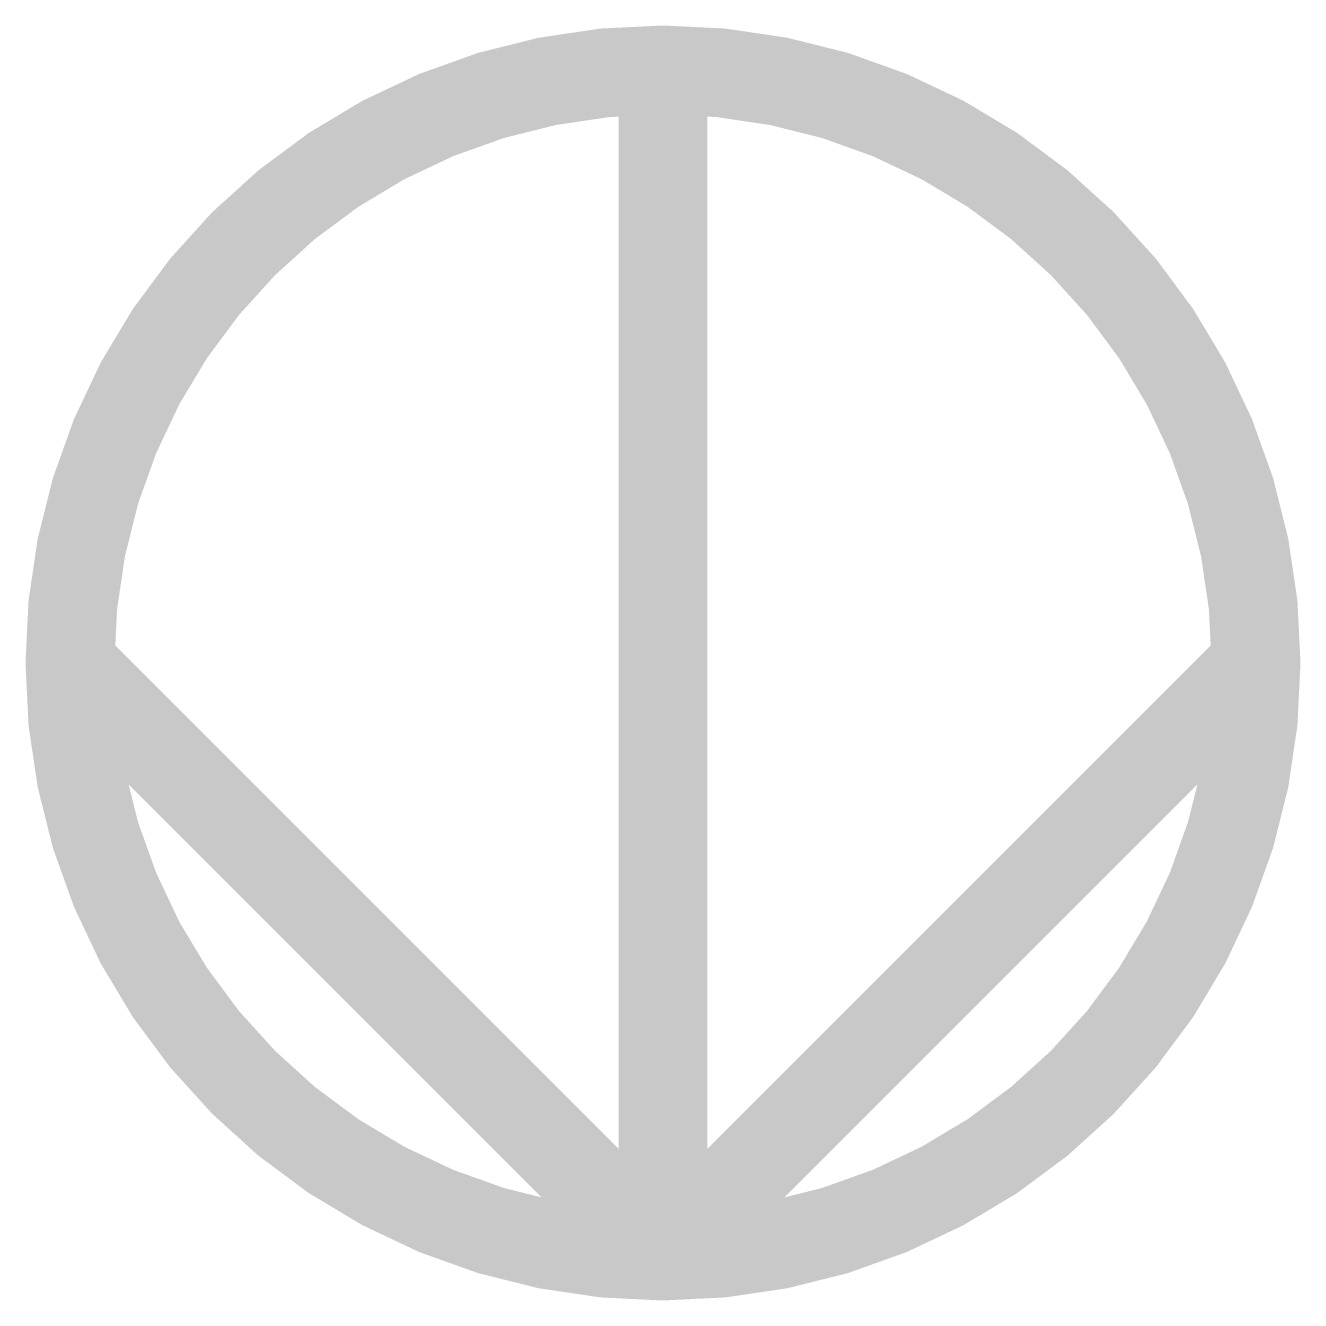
# Model space of a CAD drawing. Extents: x 0 to 4.3, y 0 to 4.3.
import ezdxf

# ---------------------------------------------------------------- set-up
doc = ezdxf.new("R2010")
doc.units = 0
doc.header["$MEASUREMENT"] = 0
doc.layers.get('0').update_dxf_attribs({"linetype": 'CONTINUOUS'})

msp = doc.modelspace()

# ---------------------------------------------------------------- linework, layer by layer
at = {"const_width": 0.3}
msp.add_lwpolyline([(2.1472, 0.1489, 1), (2.1472, 4.1489, 1), (2.1472, 0.1489, 1)], format="xyb", dxfattribs=at)
for points in [[(2.1472, 4.1489), (2.1472, 0.1489)], [(2.1472, 0.1489), (0.1472, 2.1489)], [(2.1472, 0.1489), (4.1472, 2.1489)]]:
    msp.add_lwpolyline(points, dxfattribs=at)

doc.saveas('drawing.dxf')
